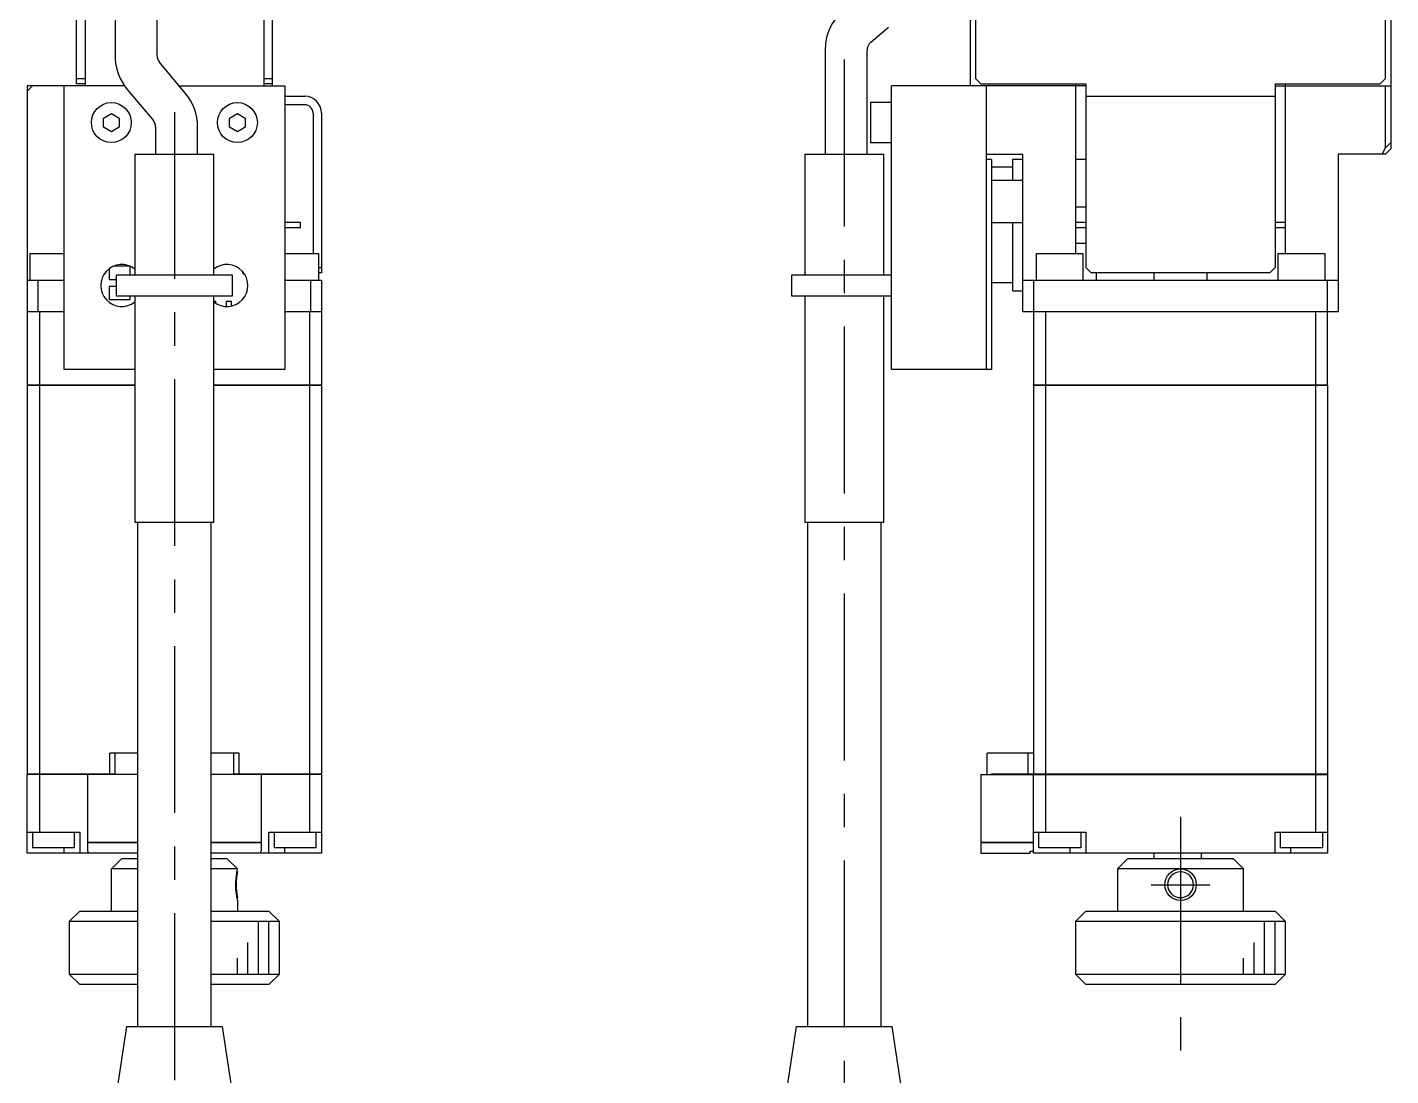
# Model space of a CAD drawing. Extents: x -1 to 675, y -8 to 372.
# Drawn here: x 20 to 149.8, y 119.8 to 219.5 of the extents above; entities that cross this region are included whole.
import ezdxf

# ---------------------------------------------------------------- set-up
doc = ezdxf.new("R2010")
doc.units = 0
doc.header["$LTSCALE"] = 0.5
doc.linetypes.add('CENTER', pattern=[50.8, 31.75, -6.35, 6.35, -6.35])
for name, color, linetype in [('MSM_CENTER', 1, 'CENTER'), ('MSM_CONTINUOUS', 7, 'CONTINUOUS'), ('MSM_NARROW', 5, 'CONTINUOUS')]:
    doc.layers.add(name, color=color, linetype=linetype)

msp = doc.modelspace()

# ---------------------------------------------------------------- linework, layer by layer
at = {"layer": 'MSM_CENTER'}
for p, q in [((97.75, 216.43), (97.75, 71.43)), ((34, 211.43), (34, 71.43)), ((129.75, 144.39), (129.75, 120.81)), ((126.95, 137.93), (132.55, 137.93))]:
    msp.add_line(p, q, dxfattribs=at)
at = {"layer": 'MSM_CONTINUOUS'}
for p, q in [((109.75, 213.93), (109.75, 290.93)), ((149.75, 291.43), (149.75, 207.93)), ((24.7, 214.13), (24.7, 229.13)), ((25.5, 229.43), (25.5, 213.93)), ((42.5, 229.43), (42.5, 213.93)), ((43.3, 229.13), (43.3, 213.93)), ((110.25, 228.63), (110.25, 214.63)), ((149.25, 214.63), (149.25, 228.63)), ((28.35, 225.93), (28.35, 216.8)), ((32.35, 216.8), (32.35, 225.93)), ((100.28, 218.08), (101.97, 219.49)), ((95.92, 217.31), (95.92, 207.43)), ((99.92, 207.43), (99.92, 217.31)), ((35.04, 213.24), (32.58, 216.16)), ((24.7, 214.63), (25.5, 214.63)), ((25.5, 214.13), (24.7, 214.13)), ((42.5, 214.63), (43.3, 214.63)), ((43.3, 214.13), (42.5, 214.13)), ((110.25, 214.63), (110.75, 214.13)), ((110.75, 214.13), (120.75, 214.13)), ((119.75, 214.13), (119.75, 197.93)), ((120.75, 214.13), (120.75, 196.63)), ((138.75, 214.13), (148.75, 214.13)), ((138.75, 214.13), (138.75, 196.63)), ((139.75, 197.93), (139.75, 214.13)), ((148.75, 214.13), (149.25, 214.63)), ((20, 213.43), (20.5, 213.93)), ((29.26, 213.93), (20, 213.93)), ((20, 213.93), (20, 185.48)), ((23.5, 186.93), (23.5, 213.93)), ((29.52, 213.59), (31.97, 210.67)), ((34.46, 213.93), (44.5, 213.93)), ((44.5, 213.93), (44.5, 186.93)), ((44.5, 212.93), (46.4, 212.93)), ((102.25, 186.93), (102.25, 213.93)), ((120.75, 213.93), (102.25, 213.93)), ((111.25, 213.93), (111.25, 186.93)), ((120.75, 212.93), (138.75, 212.93)), ((138.75, 213.93), (149.75, 213.93)), ((149.25, 208.04), (149.25, 213.93)), ((46.4, 212.13), (44.5, 212.13)), ((100.25, 212.33), (100.25, 208.53)), ((102.25, 212.33), (100.25, 212.33)), ((27.25, 210.86), (28, 211.29)), ((27.25, 209.99), (27.25, 210.86)), ((28, 211.29), (28.75, 210.86)), ((28.75, 210.86), (28.75, 209.99)), ((39.25, 210.86), (40, 211.29)), ((39.25, 209.99), (39.25, 210.86)), ((40, 211.29), (40.75, 210.86)), ((40.75, 210.86), (40.75, 209.99)), ((47.2, 211.33), (47.2, 197.93)), ((48, 211.33), (48, 196.13)), ((28, 209.56), (27.25, 209.99)), ((28.75, 209.99), (28, 209.56)), ((32.21, 210.02), (32.21, 207.43)), ((36.21, 207.43), (36.21, 210.02)), ((40, 209.56), (39.25, 209.99)), ((40.75, 209.99), (40, 209.56)), ((100.25, 208.53), (102.25, 208.53)), ((148.95, 207.43), (149.25, 208.04)), ((149.25, 208.04), (149.75, 208.54)), ((149.75, 207.93), (149.25, 207.43)), ((30.25, 207.43), (37.75, 207.43)), ((30.25, 207.43), (30.25, 195.93)), ((37.75, 195.93), (37.75, 207.43)), ((94, 207.43), (94, 195.93)), ((94, 207.43), (101.5, 207.43)), ((101.5, 195.93), (101.5, 207.43)), ((111.25, 207.43), (114.75, 207.43)), ((111.75, 206.93), (111.25, 206.93)), ((111.75, 206.93), (111.75, 186.93)), ((114.75, 206.93), (113.75, 206.93)), ((113.75, 206.93), (113.75, 204.93)), ((114.75, 192.43), (114.75, 207.43)), ((120.75, 206.93), (119.75, 206.93)), ((149.25, 207.43), (144.75, 207.43)), ((144.75, 207.43), (144.75, 192.43)), ((113.75, 206.18), (111.75, 206.18)), ((114.75, 204.93), (111.75, 204.93)), ((119.75, 202.43), (120.75, 202.43)), ((46, 200.93), (44.5, 200.93)), ((46, 200.43), (44.5, 200.43)), ((46, 200.43), (46, 200.93)), ((111.75, 200.93), (114.75, 200.93)), ((113.75, 200.93), (113.75, 194.43)), ((120.75, 200.93), (119.75, 200.93)), ((120.75, 200.43), (119.75, 200.43)), ((139.75, 200.93), (138.75, 200.93)), ((139.75, 200.43), (138.75, 200.43)), ((120.75, 198.93), (119.75, 198.93)), ((20.25, 197.93), (20.25, 195.43)), ((23.5, 197.93), (20.25, 197.93)), ((47.75, 197.93), (44.5, 197.93)), ((47.75, 195.43), (47.75, 197.93)), ((120.5, 197.93), (116, 197.93)), ((116, 197.93), (116, 195.43)), ((120.5, 195.43), (120.5, 197.93)), ((143.5, 197.93), (139, 197.93)), ((139, 197.93), (139, 195.43)), ((143.5, 195.43), (143.5, 197.93)), ((27.78, 196.51), (27.78, 195.51)), ((29.78, 196.76), (28.2, 196.76)), ((29.78, 195.93), (29.78, 196.76)), ((47.75, 196.63), (48, 196.63)), ((48, 196.13), (47.75, 196.13)), ((120.75, 196.63), (121.25, 196.13)), ((138.25, 196.13), (121.25, 196.13)), ((121.75, 195.43), (121.75, 196.13)), ((127.25, 195.43), (127.25, 196.13)), ((132.25, 196.13), (132.25, 195.43)), ((138.25, 196.13), (138.75, 196.63)), ((20, 195.43), (23.5, 195.43)), ((21, 195.43), (21, 192.43)), ((27.78, 195.51), (28.5, 195.51)), ((27.78, 194.85), (27.78, 193.6)), ((28.5, 194.85), (27.78, 194.85)), ((28.5, 193.93), (28.5, 195.93)), ((28.5, 195.93), (39.5, 195.93)), ((39.5, 195.93), (39.5, 193.93)), ((44.5, 195.43), (48, 195.43)), ((47, 192.43), (47, 195.43)), ((48, 195.43), (48, 185.48)), ((92.75, 193.93), (92.75, 195.93)), ((92.75, 195.93), (102.25, 195.93)), ((113.75, 195.18), (111.75, 195.18)), ((114.75, 195.43), (144.75, 195.43)), ((115.75, 195.43), (115.75, 185.48)), ((143.75, 185.48), (143.75, 195.43)), ((27.78, 193.6), (29.78, 193.6)), ((39.5, 193.93), (28.5, 193.93)), ((29.78, 193.6), (29.78, 193.93)), ((30.25, 193.93), (30.25, 172.43)), ((37.75, 172.43), (37.75, 193.93)), ((37.75, 193.43), (37.93, 193.43)), ((37.93, 193.24), (37.93, 193.43)), ((38.93, 193.43), (38.93, 192.93)), ((38.93, 193.43), (39.43, 193.43)), ((39.43, 192.97), (39.43, 193.43)), ((102.25, 193.93), (92.75, 193.93)), ((94, 193.93), (94, 172.43)), ((101.5, 172.43), (101.5, 193.93)), ((113.75, 194.43), (114.75, 194.43)), ((23.5, 192.43), (20, 192.43)), ((21.15, 192.43), (21.15, 185.48)), ((48, 192.43), (44.5, 192.43)), ((46.85, 192.43), (46.85, 185.48)), ((144.75, 192.43), (114.75, 192.43)), ((116.91, 192.43), (116.91, 185.48)), ((142.6, 192.43), (142.6, 185.48)), ((30.25, 186.93), (23.5, 186.93)), ((44.5, 186.93), (37.75, 186.93)), ((111.75, 186.93), (102.25, 186.93)), ((20, 185.48), (30.25, 185.48)), ((20, 185.43), (20, 148.48)), ((30.25, 185.43), (20, 185.43)), ((20.01, 185.43), (20.01, 185.48)), ((21.15, 185.43), (21.15, 148.48)), ((21.16, 185.43), (21.16, 185.48)), ((37.75, 185.48), (48, 185.48)), ((48, 185.43), (37.75, 185.43)), ((46.84, 185.43), (46.84, 185.48)), ((46.85, 185.43), (46.85, 148.48)), ((47.99, 185.43), (47.99, 185.48)), ((48, 185.43), (48, 148.48)), ((115.75, 185.48), (143.75, 185.48)), ((115.75, 185.43), (115.75, 148.48)), ((143.75, 185.43), (115.75, 185.43)), ((115.76, 185.43), (115.76, 185.48)), ((116.91, 185.43), (116.91, 185.48)), ((116.91, 185.43), (116.91, 148.48)), ((142.59, 185.43), (142.59, 185.48)), ((142.6, 185.43), (142.6, 148.48)), ((143.74, 185.43), (143.74, 185.48)), ((143.75, 185.43), (143.75, 148.48)), ((30.25, 172.43), (37.75, 172.43)), ((30.5, 172.43), (30.5, 124.43)), ((37.5, 124.43), (37.5, 172.43)), ((94, 172.43), (101.5, 172.43)), ((94.25, 172.43), (94.25, 124.43)), ((101.25, 124.43), (101.25, 172.43)), ((27.85, 148.48), (27.85, 150.43)), ((30.5, 150.43), (27.85, 150.43)), ((28.35, 148.43), (28.35, 150.43)), ((40.15, 150.43), (37.5, 150.43)), ((39.65, 148.43), (39.65, 150.43)), ((40.15, 148.48), (40.15, 150.43)), ((111.35, 148.43), (111.35, 150.43)), ((115.75, 150.43), (111.35, 150.43)), ((115.25, 148.48), (115.25, 150.43)), ((20, 148.48), (28.35, 148.48)), ((20, 140.93), (20, 148.43)), ((30.5, 148.43), (20, 148.43)), ((20.01, 148.43), (20.01, 148.48)), ((21.15, 148.43), (21.15, 142.93)), ((21.16, 148.43), (21.16, 148.48)), ((25.75, 141.98), (25.75, 148.43)), ((48, 148.43), (37.5, 148.43)), ((39.65, 148.48), (48, 148.48)), ((42.25, 148.43), (42.25, 141.98)), ((46.84, 148.43), (46.84, 148.48)), ((46.85, 148.43), (46.85, 142.93)), ((47.99, 148.43), (47.99, 148.48)), ((48, 148.43), (48, 140.93)), ((110.75, 148.43), (110.75, 141.98)), ((110.75, 148.43), (143.75, 148.43)), ((111.75, 148.43), (111.75, 148.48)), ((111.75, 148.48), (143.75, 148.48)), ((115.75, 140.93), (115.75, 148.43)), ((115.76, 148.43), (115.76, 148.48)), ((116.91, 148.43), (116.91, 148.48)), ((116.91, 148.43), (116.91, 142.93)), ((142.59, 148.43), (142.59, 148.48)), ((142.6, 148.43), (142.6, 142.93)), ((143.74, 148.43), (143.74, 148.48)), ((143.75, 148.43), (143.75, 140.93)), ((20, 142.93), (25, 142.93)), ((20.5, 142.93), (20.5, 141.43)), ((24.5, 141.43), (24.5, 142.93)), ((25, 142.93), (25, 140.93)), ((43, 140.93), (43, 142.93)), ((43, 142.93), (48, 142.93)), ((43.5, 142.93), (43.5, 141.43)), ((47.5, 141.43), (47.5, 142.93)), ((115.75, 142.93), (120.75, 142.93)), ((116.25, 141.43), (116.25, 142.93)), ((120.25, 142.93), (120.25, 141.43)), ((120.75, 142.93), (120.75, 140.93)), ((138.75, 140.93), (138.75, 142.93)), ((138.75, 142.93), (143.75, 142.93)), ((139.25, 141.43), (139.25, 142.93)), ((143.25, 142.93), (143.25, 141.43)), ((25.75, 141.98), (30.5, 141.98)), ((25.75, 141.13), (25.75, 141.93)), ((30.5, 141.93), (25.75, 141.93)), ((25.8, 141.93), (25.8, 141.98)), ((37.5, 141.98), (42.25, 141.98)), ((42.25, 141.93), (37.5, 141.93)), ((42.2, 141.93), (42.2, 141.98)), ((42.25, 141.93), (42.25, 141.13)), ((110.75, 141.98), (115.75, 141.98)), ((110.75, 141.93), (110.75, 140.93)), ((115.75, 141.93), (110.75, 141.93)), ((110.8, 141.93), (110.8, 141.98)), ((30.5, 140.93), (20, 140.93)), ((24.5, 141.43), (20.5, 141.43)), ((23.5, 140.93), (23.5, 141.43)), ((25.75, 141.13), (25.77, 141.13)), ((25.77, 141.13), (25.77, 140.93)), ((29, 140.43), (28, 139.43)), ((29, 140.43), (30.5, 140.43)), ((48, 140.93), (37.5, 140.93)), ((37.5, 140.43), (39, 140.43)), ((40, 139.43), (39, 140.43)), ((42.23, 141.13), (42.25, 141.13)), ((42.23, 140.93), (42.23, 141.13)), ((47.5, 141.43), (43.5, 141.43)), ((44.5, 140.93), (44.5, 141.43)), ((110.75, 140.93), (115.45, 140.93)), ((115.45, 140.93), (115.45, 141.13)), ((115.45, 141.13), (115.75, 141.13)), ((143.75, 140.93), (115.75, 140.93)), ((120.25, 141.43), (116.25, 141.43)), ((119.25, 140.93), (119.25, 141.43)), ((123.75, 139.43), (124.75, 140.43)), ((124.75, 140.43), (134.75, 140.43)), ((127.25, 140.43), (127.25, 140.93)), ((131.75, 140.43), (131.75, 140.93)), ((134.75, 140.43), (135.75, 139.43)), ((143.25, 141.43), (139.25, 141.43)), ((140.25, 140.93), (140.25, 141.43)), ((28, 135.43), (28, 139.43)), ((30.5, 139.43), (28, 139.43)), ((40, 139.43), (37.5, 139.43)), ((123.75, 139.43), (123.75, 135.43)), ((135.75, 139.43), (123.75, 139.43)), ((135.75, 135.43), (135.75, 139.43)), ((40, 136.43), (40, 135.43)), ((25, 135.43), (24, 134.43)), ((25, 135.43), (30.5, 135.43)), ((37.5, 135.43), (43, 135.43)), ((44, 134.43), (43, 135.43)), ((120.75, 135.43), (119.75, 134.43)), ((120.75, 135.43), (138.75, 135.43)), ((139.75, 134.43), (138.75, 135.43)), ((30.5, 134.43), (24, 134.43)), ((24, 134.43), (24, 129.43)), ((44, 134.43), (37.5, 134.43)), ((44, 129.43), (44, 134.43)), ((139.75, 134.43), (119.75, 134.43)), ((119.75, 134.43), (119.75, 129.43)), ((139.75, 129.43), (139.75, 134.43)), ((24, 129.43), (30.5, 129.43)), ((24, 129.43), (25, 128.43)), ((37.5, 129.43), (44, 129.43)), ((43, 128.43), (44, 129.43)), ((119.75, 129.43), (139.75, 129.43)), ((119.75, 129.43), (120.75, 128.43)), ((138.75, 128.43), (139.75, 129.43)), ((30.5, 128.43), (25, 128.43)), ((43, 128.43), (37.5, 128.43)), ((138.75, 128.43), (120.75, 128.43)), ((29.43, 124.43), (27, 108.43)), ((29.43, 124.43), (38.57, 124.43)), ((41, 108.43), (38.57, 124.43)), ((93.18, 124.43), (90.75, 108.43)), ((93.18, 124.43), (102.32, 124.43)), ((104.75, 108.43), (102.32, 124.43))]:
    msp.add_line(p, q, dxfattribs=at)
for centre in [(28, 210.43), (40, 210.43)]:
    msp.add_circle(centre, 1.9, dxfattribs=at)
at = {"layer": 'MSM_CONTINUOUS', "extrusion": (0, 0, -1)}
msp.add_circle((-129.75, 137.93), 1.23, dxfattribs=at)
at = {"layer": 'MSM_CONTINUOUS'}
for centre, radius, start, end in [((100.92, 217.31), 5, 130, 180), ((100.92, 217.31), 1, 130, 180), ((33.35, 216.8), 5, 180, 220), ((33.35, 216.8), 1, 180, 220), ((31.21, 210.02), 5, 0, 40), ((46.4, 211.33), 1.6, 0, 90), ((46.4, 211.33), 0.8, 0, 90), ((31.21, 210.02), 1, 0, 40), ((29, 194.93), 2, 51.3178, 308.6822), ((39, 194.93), 2, 231.3178, 128.6822), ((40.67, 196.23), 0.2, 165.0744, 270.8063), ((45.87, 137.93), 6, 167.9756, 192.0244)]:
    msp.add_arc(centre, radius, start, end, dxfattribs=at)
at = {"layer": 'MSM_NARROW'}
for p, q in [((39.94, 139.19), (40, 139.43)), ((42, 129.43), (42, 134.43)), ((43, 129.43), (43, 134.43)), ((137.75, 129.43), (137.75, 134.43)), ((138.75, 129.43), (138.75, 134.43)), ((41, 129.43), (41, 132.43)), ((136.75, 129.43), (136.75, 132.43)), ((40, 129.43), (40, 130.93)), ((135.75, 129.43), (135.75, 130.93))]:
    msp.add_line(p, q, dxfattribs=at)
msp.add_circle((129.75, 137.93), 1.5, dxfattribs=at)
msp.add_arc((45.79, 137.92), 5.98, 167.7859, 194.5016, dxfattribs=at)

doc.saveas('drawing.dxf')
